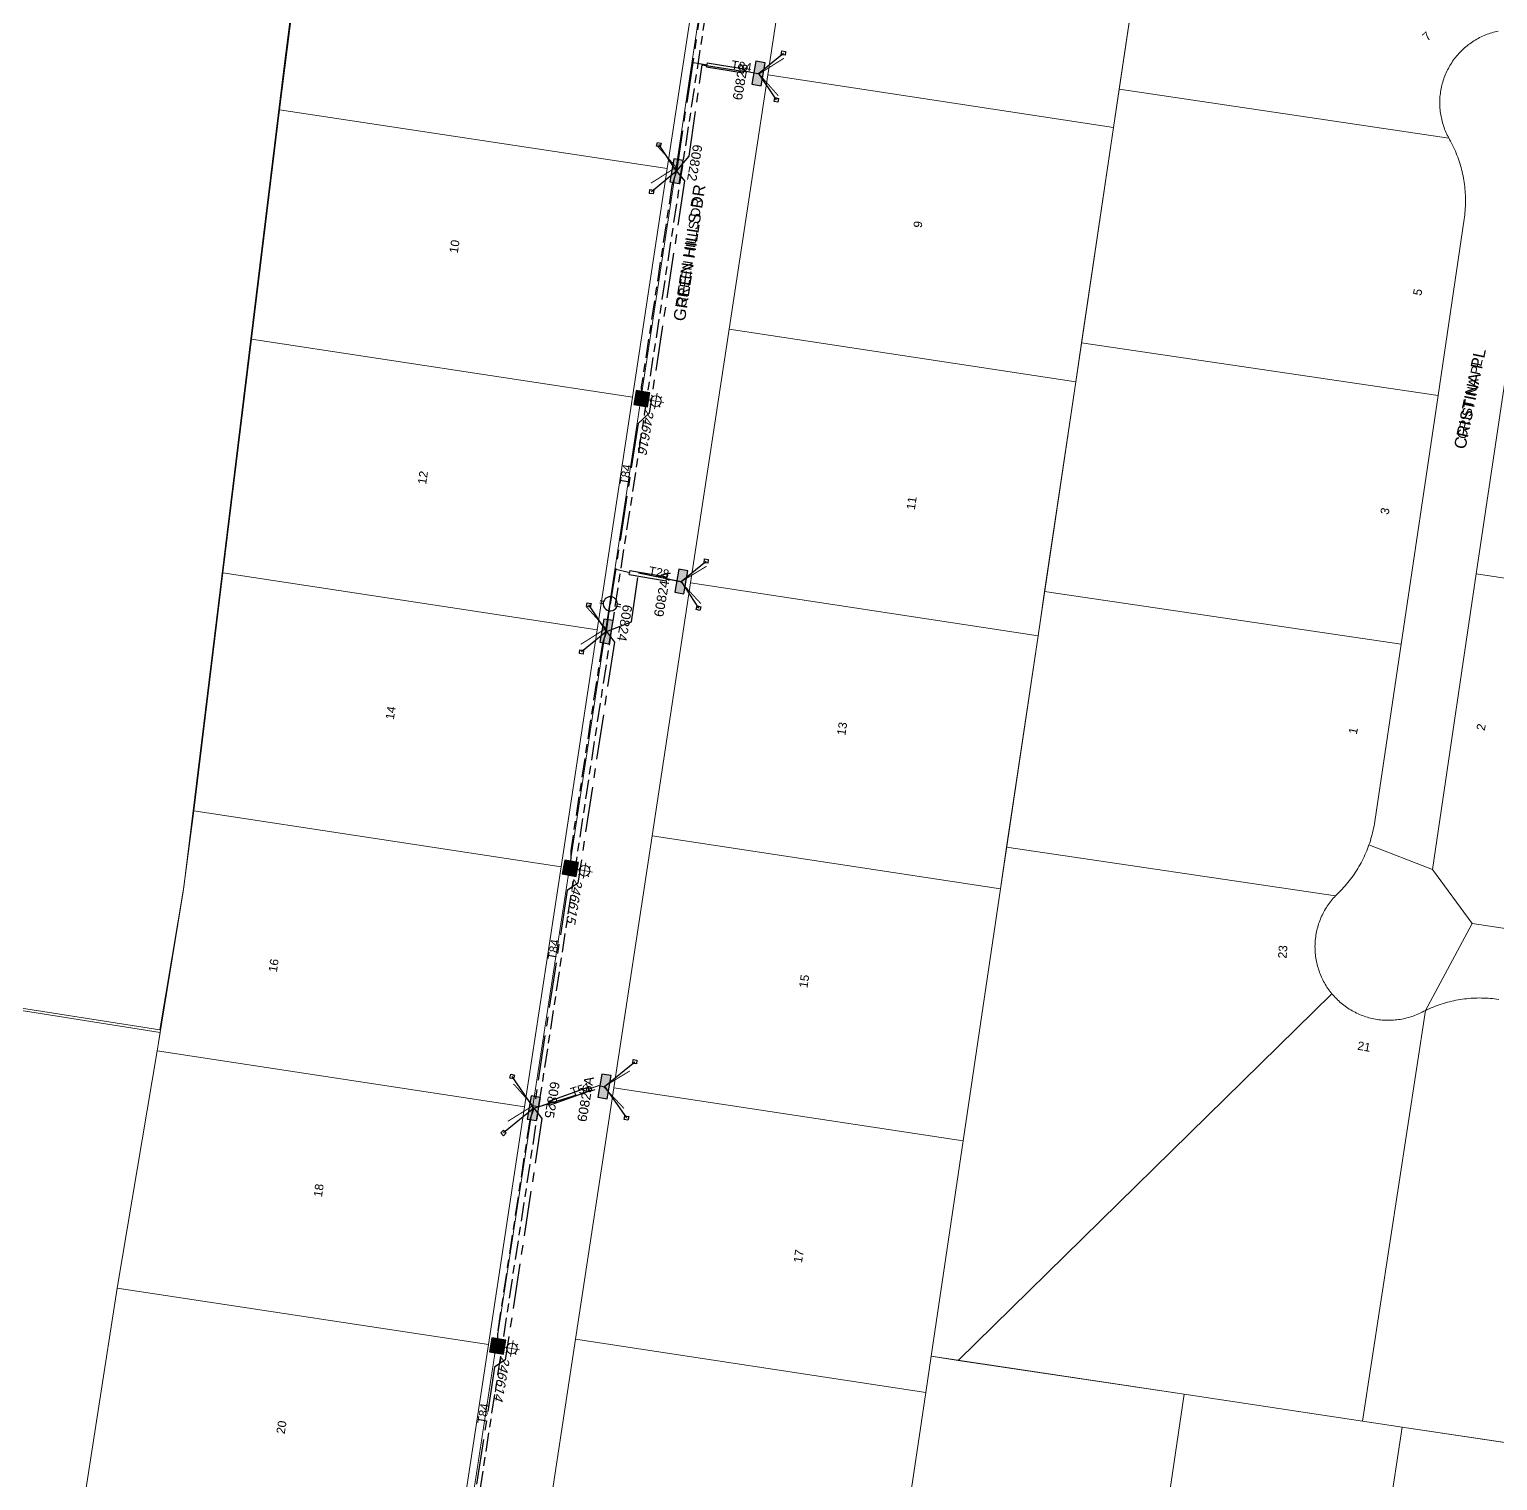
# Model space of a CAD drawing. Header units: metres. Extents: x 277548 to 280124, y 6243677 to 6246862.
# Drawn here: x 279229.5 to 279539.2, y 6244729 to 6245035.3 of the extents above; entities that cross this region are included whole.
import ezdxf
from ezdxf.enums import TextEntityAlignment as Align

# ---------------------------------------------------------------- set-up
doc = ezdxf.new("R2010")
doc.units = ezdxf.units.M
doc.linetypes.add('Cable Exist UG', pattern=[8.2, 4, -1.2, 1.8, -1.2])
doc.linetypes.add('IECLCENT', pattern=[15.5, 9.5, -2, 2, -2])
doc.layers.get('0').update_dxf_attribs({"color": 6})
doc.layers.add('_User ZLOT-1-1', color=7, linetype='Continuous', lineweight=0, true_color=0x0000f0)
doc.layers.add('Cadastre Land Parcels_SP_EXT', color=9, linetype='Continuous', lineweight=5)
doc.layers.add('Cadastre Roads_SP_EXT', color=94, linetype='Continuous', lineweight=15)
for name, color, linetype in [('Duct_SP_EXT', 7, 'Continuous'), ('Equip_LV_EXT', 7, 'Continuous'), ('Equip_SP_SL_EXT', 7, 'Continuous'), ('Mains_LV_EXT', 7, 'Continuous'), ('Mains_LV_SL_EXT', 7, 'Continuous'), ('Notes_HV_MISC', 7, 'Continuous'), ('Notes_LV_MISC', 7, 'Continuous'), ('Notes_SP_MISC', 7, 'Continuous'), ('Services_SP_EXT', 7, 'Continuous'), ('SupportsUG_SP_LV_EXT', 7, 'Continuous'), ('SupportsUG_SP_LV_SL_EXT', 7, 'Continuous')]:
    doc.layers.add(name, color=color, linetype=linetype)
doc.styles.add('COLUMN_LABEL', font='arial.ttf')
doc.styles.add('iecARIAL', font='arial.ttf', dxfattribs={"height": 2})
doc.styles.add('POLE_LABEL', font='arial.ttf')
doc.styles.get("Standard").update_dxf_attribs({"font": 'arial.ttf'})

# ---------------------------------------------------------------- blocks, each defined once
blk = doc.blocks.new('COLUMN_EXT')
blk.add_hatch(color=256).paths.add_polyline_path([(-1.49, 1.48), (-1.49, -1.49), (1.48, -1.49), (1.48, 1.48)])
blk.add_lwpolyline([(-1.49, -1.49), (1.48, -1.49), (1.48, 1.48), (-1.49, 1.48)], close=True)
at = {"flags": 9}
for tag, style, p in [('STRUCTURE_PLANT_NUMBER', 'POLE_LABEL', (1.81, 0.03)), ('STREET_CODE', 'COLUMN_LABEL', (1.81, -0.2))]:
    blk.add_attdef(tag, text='', height=0.2, dxfattribs=dict(at, style=style)).set_placement(p, align=Align.MIDDLE_LEFT)
at = {"style": 'COLUMN_LABEL', "oblique": 15, "flags": 8}
blk.add_attdef('ASSET_NUM', text='', height=2, dxfattribs=at).set_placement((2, 2), align=Align.MIDDLE_LEFT)
at = {"flags": 1}
blk.add_attdef('Z', (1.81, -2.35), '', height=0.2, dxfattribs=at)
at = {"flags": 9}
for tag, p in [('COLUMN_TYPE', (1.81, -0.4)), ('OWNED_BY', (1.81, -0.6)), ('STATE', (1.81, -0.8)), ('USAGE', (1.81, -1)), ('STREETNAME', (1.81, -1.6)), ('SUBURB', (1.81, -1.8)), ('LEGEND', (1.81, -1.2)), ('LOCATION', (1.81, -1.4)), ('NOTES', (1.81, -2))]:
    blk.add_attdef(tag, text='', height=0.2, dxfattribs=at).set_placement(p, align=Align.MIDDLE_LEFT)
blk = doc.blocks.new('PILLAR_EXT')
blk.add_hatch(color=256).paths.add_polyline_path([(-2.475, 0.99), (-2.475, -0.99), (2.475, -0.99), (2.475, 0.99)])
blk.add_lwpolyline([(-2.475, -0.99), (2.475, -0.99), (2.475, 0.99), (-2.475, 0.99)], close=True)
at = {"style": 'iecARIAL', "flags": 8}
blk.add_attdef('ASSET_NUM', text='', height=2, dxfattribs=at).set_placement((1.5, 3.5), align=Align.MIDDLE_RIGHT)
for tag, p, flags in [('OWNED_BY', (0, -0.2), 9), ('STATE', (0, -0.4), 9), ('SUPPORT_TYPE', (0, -0.6), 9), ('STREETNAME', (0, -1.8), 9), ('SUBURB', (0, -2), 1), ('USAGE', (0, -0.8), 9), ('LEGEND', (0, -1), 9), ('LOCATION', (0, -1.2), 9), ('NOTES', (0, -1.4), 9), ('PARENT', (0, -1.6), 9)]:
    blk.add_attdef(tag, p, '', height=0.2, dxfattribs=dict(flags=flags))
blk = doc.blocks.new('*U75')
at = {"lineweight": 15}
for p, q in [((-1.46, 5.46), (-1.06, 5.06)), ((0, 1.75), (0, 6.25)), ((1.46, 5.46), (1.06, 5.06)), ((-2.25, 4), (2.25, 4)), ((-1.46, 2.54), (-1.06, 2.94)), ((0, 0), (0, 2.5)), ((1.46, 2.54), (1.06, 2.94))]:
    blk.add_line(p, q, dxfattribs=at)
blk.add_circle((0, 4), 1.5, dxfattribs=at)
for tag, p, height, flags in [('OPERATING_VOLTAGE', (0.98, -1.65), 0.2, 9), ('ORIENTATION', (0.98, -1.85), 0.2, 9), ('OWNED_BY', (0.98, -2.05), 0.2, 9), ('STATE', (0.98, -2.25), 0.2, 9), ('CONSTRUCTED_VOLTAGE', (0.98, -0.65), 0.2, 9), ('CONTROL_TYPE', (0.98, -0.85), 0.2, 9), ('LANTERN_PURPOSE', (0.98, -1.05), 0.2, 9), ('LANTERN_TYPE', (0.98, -1.25), 0.2, 9), ('NO_PHASES', (0.98, -1.45), 0.2, 9), ('USAGE', (0.98, -2.45), 0.2, 9), ('CEXIST', (0.98, -2.65), 0.2, 9), ('CNEW', (0.98, -2.85), 0.2, 9), ('CNUMBER', (0.98, -3.05), 0.2, 9), ('CREMOVE', (0.98, -3.25), 0.2, 9), ('CREPLACE', (0.98, -3.45), 0.2, 9), ('LKINGHEIGHT', (0.98, -3.65), 0.2, 9), ('LBRACKET', (0.98, -3.85), 0.2, 9), ('LBRACKETVOCAB', (0.98, -4.05), 0.2, 9), ('LCATEGORY', (0.98, -4.25), 0.2, 9), ('LNUMBER', (2.18, -3.25), 2.5, 8), ('LCHARGE1', (0.98, -4.45), 0.2, 9), ('LCHARGE1PERCENT', (0.98, -4.65), 0.2, 9), ('LCHARGE2', (0.98, -4.85), 0.2, 9), ('LCHARGE2PERCENT', (0.98, -5.05), 0.2, 9), ('LCHARGE3', (0.98, -5.25), 0.2, 9), ('LCHARGE3PERCENT', (0.98, -5.45), 0.2, 9), ('LEXIST', (0.98, -5.65), 0.2, 9), ('LLAMP', (0.98, -5.85), 0.2, 9), ('LLAMPVOCAB', (0.98, -6.05), 0.2, 9), ('LMAST', (0.98, -6.25), 0.2, 9), ('LMASTVOCAB', (0.98, -6.45), 0.2, 9), ('LNEW', (0.98, -6.65), 0.2, 9), ('LANTNUMBER', (0.98, -6.85), 0.2, 9), ('LOUTREACH', (0.98, -7.25), 0.2, 9), ('LOUTREACHVOCAB', (0.98, -7.45), 0.2, 9), ('LRATECODE', (0.98, -7.65), 0.2, 9), ('LREMOVE', (0.98, -7.85), 0.2, 9), ('LREPLACE', (0.98, -8.05), 0.2, 9), ('LTYPE', (0.98, -8.25), 0.2, 9), ('LTYPEVOCAB', (0.98, -8.45), 0.2, 9), ('STREETNAME', (0.98, -9.25), 0.2, 9), ('SUBURB', (0.98, -9.45), 0.2, 1), ('LEGEND', (0.98, -8.65), 0.2, 9), ('LOCATION', (0.98, -8.85), 0.2, 9), ('NOTES', (0.98, -9.05), 0.2, 9)]:
    blk.add_attdef(tag, p, '', height=height, dxfattribs=dict(flags=flags))
blk = doc.blocks.new('CCP_EXT')
blk.add_wipeout([(0, 0.57), (0.57, 0), (0, -0.57), (-0.57, 0)])
blk.add_lwpolyline([(-0.57, 0), (0, 0.57), (0.57, 0), (0, -0.57), (-0.57, 0)])
at = {"flags": 1}
blk.add_attdef('Z', (0, 0), '', height=0.2, dxfattribs=at)
at = {"flags": 9}
for tag, p in [('CCP_TYPE', (0, 0)), ('CONSTRUCTED_VOLTAGE', (0, -0.2)), ('OPERATING_VOLTAGE', (0, -0.6)), ('ORIENTATION', (0, -0.8)), ('OWNED_BY', (0, -1)), ('STATE', (0, -1.8)), ('NO_PHASES', (0, -0.4)), ('USAGE', (0, -1.2)), ('LEGEND', (0, -1.4)), ('LIFE_SUPPORT', (0, -1.6)), ('NOTES', (0, -2))]:
    blk.add_attdef(tag, text='', height=0.2, dxfattribs=at).set_placement(p, align=Align.MIDDLE_LEFT)
blk = doc.blocks.new('LV_UG_LINKS_OPEN_EXT')
for p, q in [((-0.25, 1.47), (-0.25, 2.22)), ((0.25, 1.47), (0.25, 2.22)), ((-0.25, -1.47), (-0.25, -2.22)), ((0.25, -1.47), (0.25, -2.22))]:
    blk.add_line(p, q)
at = {"flags": 9}
for tag, p in [('ACTUAL_STATUS', (0, 0)), ('CONSTRUCTED_VOLTAGE', (0, -0.2)), ('OPERATING_VOLTAGE', (0, -0.6)), ('ORIENTATION', (0, -0.8)), ('STATE', (0, -1)), ('SWITCH_TYPE', (0, -1.2)), ('NO_PHASES', (0, -0.4)), ('USAGE', (0, -1.4)), ('NOTES', (0, -1.6))]:
    blk.add_attdef(tag, text='', height=0.2, dxfattribs=at).set_placement(p, align=Align.MIDDLE_LEFT)
at = {"flags": 1}
blk.add_attdef('Z', (0, 0), '', height=0.2, dxfattribs=at)
blk.add_wipeout([(-0.25, 1.47), (-0.43, 1.43), (-0.61, 1.36), (-0.77, 1.28), (-0.93, 1.17), (-1.07, 1.05), (-1.19, 0.9), (-1.29, 0.75), (-1.38, 0.58), (-1.44, 0.4), (-1.48, 0.22), (-1.49, 0.03), (-1.49, -0.16), (-1.45, -0.34), (-1.4, -0.52), (-1.32, -0.69), (-1.23, -0.85), (-1.11, -1), (-0.98, -1.13), (-0.83, -1.24), (-0.66, -1.34), (-0.49, -1.41), (-0.31, -1.46), (-0.13, -1.49), (0.06, -1.49), (0.25, -1.47), (0.43, -1.43), (0.61, -1.36), (0.77, -1.28), (0.93, -1.17), (1.07, -1.05), (1.19, -0.9), (1.29, -0.75), (1.38, -0.58), (1.44, -0.4), (1.48, -0.22), (1.49, -0.03), (1.49, 0.16), (1.45, 0.34), (1.4, 0.52), (1.32, 0.69), (1.23, 0.85), (1.11, 1), (0.98, 1.13), (0.83, 1.24), (0.66, 1.34), (0.49, 1.41), (0.31, 1.46), (0.13, 1.49), (-0.06, 1.49)])
blk.add_lwpolyline([(0, -1.49, 1), (0, 1.49, 1)], format="xyb", close=True)

msp = doc.modelspace()

# ---------------------------------------------------------------- linework, layer by layer
at = {"layer": '_User ZLOT-1-1', "color": 7, "linetype": 'Continuous'}
for p, q in [((279300.1772, 6245159.77185), (279283.03525, 6245026.37877)), ((279283.03525, 6245026.37877), (279262.046, 6244854.23464)), ((279256.99457, 6244824.14167), (278973.14782, 6244868.96502)), ((279262.046, 6244854.23464), (279256.99457, 6244824.14167))]:
    msp.add_line(p, q, dxfattribs=at)
at = {"layer": 'Cadastre Land Parcels_SP_EXT', "linetype": 'Continuous'}
for points in [[(278466.94294, 6244948.90088), (279257.03894, 6244823.62074), (279256.83497, 6244822.30103), (279261.93397, 6244853.35498), (279264.16702, 6244870.34797), (279270.295, 6244920.58396), (279276.31099, 6244969.89397), (279282.22097, 6245018.34097), (279288.285, 6245065.97698), (279294.40204, 6245113.60699), (279300.30804, 6245159.73004), (279247.98801, 6245167.68501), (279246.34202, 6245156.85702), (279205.05801, 6245163.13297)], [(279466.14255, 6245068.39102), (279459.35163, 6245022.64038), (279528.89555, 6245012.36509), (279528.73081, 6245012.67169), (279528.57269, 6245012.98236), (279528.4227, 6245013.2962), (279528.27934, 6245013.61217), (279528.14251, 6245013.93228), (279528.0131, 6245014.25558), (279527.89191, 6245014.58197), (279527.77726, 6245014.91057), (279527.67002, 6245015.24137), (279527.5702, 6245015.57527), (279527.47869, 6245015.91129), (279527.39451, 6245016.24863), (279527.31784, 6245016.588), (279527.2485, 6245016.92959), (279527.18746, 6245017.27232), (279527.13384, 6245017.61628), (279527.08764, 6245017.9614), (279527.05063, 6245018.30766), (279527.02095, 6245018.65419), (279526.99878, 6245019.00187), (279526.98403, 6245019.3507), (279526.97767, 6245019.69767), (279526.97873, 6245020.04587), (279526.988, 6245020.39426), (279527.00567, 6245020.74185), (279527.02996, 6245021.08855), (279527.06335, 6245021.43649), (279527.10345, 6245021.78161), (279527.15177, 6245022.12593), (279527.20937, 6245022.47052), (279527.2727, 6245022.81219), (279527.34443, 6245023.15403), (279527.42366, 6245023.49208), (279527.5112, 6245023.82934), (279527.60536, 6245024.16482), (279527.70791, 6245024.49748), (279527.81718, 6245024.82829), (279527.93396, 6245025.15627), (279528.05833, 6245025.48142), (279528.19101, 6245025.80384), (279528.33039, 6245026.12245), (279528.4765, 6245026.43912), (279528.62922, 6245026.75209), (279528.78964, 6245027.06116), (279528.95756, 6245027.36653), (279529.13131, 6245027.66898), (279529.31186, 6245027.9656), (279529.49992, 6245028.25851), (279529.69478, 6245028.54851), (279529.89547, 6245028.83267), (279530.10208, 6245029.11304), (279530.31549, 6245029.38758), (279530.53482, 6245029.65929), (279530.76007, 6245029.92411), (279530.99124, 6245030.18319), (279531.22832, 6245030.43838), (279531.47133, 6245030.68775), (279531.72025, 6245030.93225), (279531.97429, 6245031.16995), (279532.23346, 6245031.4028), (279532.49863, 6245031.62875), (279532.76796, 6245031.84985), (279533.0417, 6245032.06414), (279533.32136, 6245032.27155), (279533.60447, 6245032.4741), (279533.8927, 6245032.66887), (279534.18526, 6245032.85764), (279534.48205, 6245033.03969), (279534.78406, 6245033.21379), (279535.08863, 6245033.38304), (279535.39674, 6245033.54433), (279535.70829, 6245033.69883), (279536.02425, 6245033.84546), (279536.34278, 6245033.98511), (279536.66396, 6245034.11894), (279536.98867, 6245034.24384), (279537.31594, 6245034.36291), (279537.64595, 6245034.47297), (279537.97782, 6245034.57624), (279538.31313, 6245034.67252), (279538.65038, 6245034.75997), (279538.98852, 6245034.84044), (279539.32851, 6245034.91393)], [(279539.42674, 6244830.57594), (279538.97739, 6244830.64016), (279538.52654, 6244830.69731), (279538.07507, 6244830.74554), (279537.62299, 6244830.78573), (279537.17019, 6244830.81894), (279536.71669, 6244830.84527), (279536.26266, 6244830.86152), (279535.80881, 6244830.87194), (279535.35425, 6244830.87424), (279534.90075, 6244830.8677), (279534.44575, 6244830.85419), (279533.99172, 6244830.83263), (279533.53875, 6244830.80322), (279533.08596, 6244830.76683), (279532.63422, 6244830.72151), (279532.18338, 6244830.66931), (279531.73279, 6244830.60906), (279531.28406, 6244830.54096), (279530.8363, 6244830.46588), (279530.38952, 6244830.38187), (279529.94458, 6244830.29195), (279529.49992, 6244830.19213), (279529.05861, 6244830.0864), (279528.61845, 6244829.97272), (279528.18085, 6244829.85214), (279527.7451, 6244829.72362), (279527.31201, 6244829.58723), (279526.88077, 6244829.44387), (279526.45218, 6244829.29264), (279526.02624, 6244829.13453), (279525.60295, 6244828.96855), (279525.18231, 6244828.79666), (279524.7652, 6244828.61584), (279524.35154, 6244828.42919), (279523.94062, 6244828.2346), (279510.70998, 6244741.57508), (279519.07835, 6244740.31626), (279554.31202, 6244735.01718)]]:
    msp.add_lwpolyline(points, dxfattribs=at)
for points in [[(279257.03894, 6244823.62074), (278466.94294, 6244948.90088), (278489.14298, 6245105.09596), (278469.09201, 6245108.23398), (278466.47003, 6245089.74799), (278376.41104, 6244959.55702), (278344.78001, 6244872.22397), (278430.379, 6244858.86296), (278408.45802, 6244710.94504), (278586.82596, 6244682.62702), (278596.256, 6244681.12996), (278818.78998, 6244645.80698), (279218.87403, 6244582.29698), (279224.79001, 6244620.37999), (279232.49403, 6244670.04704), (279240.21298, 6244719.80101), (279248.00303, 6244769.64004), (279256.40903, 6244819.72198), (279256.68904, 6244821.40498)], [(279466.14299, 6245068.39102), (279393.24597, 6245079.47897), (279391.94298, 6245069.66398), (279385.25496, 6245025.66798), (279458.15596, 6245014.58197), (279466.14299, 6245068.39102)], [(279364.03402, 6245005.90303), (279371.24797, 6245053.36503), (279288.285, 6245065.97698), (279282.22097, 6245018.34097), (279364.03402, 6245005.90303)], [(279458.15596, 6245014.58197), (279385.25496, 6245025.66798), (279377.10398, 6244972.05096), (279450.19304, 6244960.93501), (279458.15596, 6245014.58197)], [(279532.13409, 6244995.23898), (279532.19733, 6244995.6931), (279532.25307, 6244996.14898), (279532.3005, 6244996.60469), (279532.34052, 6244997.06217), (279532.37214, 6244997.51955), (279532.39634, 6244997.97871), (279532.41304, 6244998.43662), (279532.42064, 6244998.89639), (279532.42072, 6244999.35502), (279532.41339, 6244999.81338), (279532.39776, 6245000.27164), (279532.37391, 6245000.72965), (279532.34246, 6245001.18854), (279532.30289, 6245001.64522), (279532.25572, 6245002.10172), (279532.20122, 6245002.55699), (279532.13841, 6245003.0111), (279532.06731, 6245003.46513), (279531.98878, 6245003.91687), (279531.90204, 6245004.36745), (279531.80787, 6245004.81592), (279531.70541, 6245005.26314), (279531.59552, 6245005.70922), (279531.47822, 6245006.15221), (279531.3527, 6245006.5929), (279531.22055, 6245007.03254), (279531.08107, 6245007.46899), (279530.93329, 6245007.90323), (279530.7773, 6245008.33526), (279530.61468, 6245008.76421), (279530.44472, 6245009.19006), (279530.26735, 6245009.61361), (279530.08265, 6245010.03311), (279529.89053, 6245010.44942), (279529.69098, 6245010.86264), (279529.4849, 6245011.27268), (279529.2714, 6245011.67848), (279529.05145, 6245012.08021), (279528.89555, 6245012.36509), (279459.35163, 6245022.64038), (279458.15552, 6245014.58188), (279451.41353, 6244969.15772), (279526.61365, 6244958.04803), (279532.13409, 6244995.23898)], [(279364.03402, 6245005.90303), (279282.22097, 6245018.34097), (279276.31099, 6244969.89397), (279356.70197, 6244957.67103), (279364.03402, 6245005.90303)], [(279356.70197, 6244957.67103), (279276.31099, 6244969.89397), (279270.295, 6244920.58396), (279349.23601, 6244908.577), (279356.70197, 6244957.67103)], [(279442.66604, 6244910.21901), (279450.19304, 6244960.93501), (279377.10398, 6244972.05096), (279368.95697, 6244918.45903), (279442.234, 6244907.31596), (279442.66604, 6244910.21901)], [(279526.61365, 6244958.04803), (279451.41353, 6244969.15772), (279450.19304, 6244960.93545), (279443.62259, 6244916.66323), (279518.82068, 6244905.55461), (279526.61365, 6244958.04803)], [(279625.20778, 6244954.82248), (279541.6597, 6244967.4529), (279534.67639, 6244920.40765), (279590.89259, 6244911.90731), (279618.06847, 6244907.79852), (279625.20778, 6244954.82248)], [(279349.23601, 6244908.577), (279270.295, 6244920.58396), (279264.16702, 6244870.34797), (279341.63296, 6244858.56404), (279349.23601, 6244908.577)], [(279590.89259, 6244911.90731), (279534.67639, 6244920.40765), (279525.41418, 6244858.01011), (279533.83246, 6244846.61184), (279579.91762, 6244839.6439), (279590.89259, 6244911.90731)], [(279442.234, 6244907.31596), (279368.95697, 6244918.45903), (279360.84, 6244865.06903), (279434.305, 6244853.89796), (279442.234, 6244907.31596)], [(279505.19714, 6244852.64311), (279505.41682, 6244852.85908), (279505.74445, 6244853.18105), (279506.06695, 6244853.50691), (279506.38265, 6244853.83948), (279506.69332, 6244854.177), (279506.99798, 6244854.52026), (279507.2976, 6244854.8675), (279507.59043, 6244855.22145), (279507.87742, 6244855.58025), (279508.15761, 6244855.94286), (279508.43179, 6244856.31235), (279508.69935, 6244856.68362), (279508.96011, 6244857.06177), (279509.21495, 6244857.44372), (279509.46308, 6244857.82947), (279509.70449, 6244858.22105), (279509.93831, 6244858.61439), (279510.1662, 6244859.01365), (279510.38668, 6244859.41566), (279510.60027, 6244859.82252), (279510.80812, 6244860.23123), (279511.00748, 6244860.64569), (279511.19925, 6244861.06297), (279511.38449, 6244861.48211), (279511.56204, 6244861.90602), (279511.73217, 6244862.33072), (279511.89549, 6244862.76028), (279512.05052, 6244863.19161), (279512.19962, 6244863.62683), (279512.33963, 6244864.06284), (279512.47283, 6244864.50264), (279512.59774, 6244864.94519), (279512.71601, 6244865.38765), (279512.8259, 6244865.83382), (279512.92748, 6244866.28087), (279513.02324, 6244866.73075), (279513.1098, 6244867.18036), (279513.18886, 6244867.6328), (279513.25961, 6244868.08612), (279518.82068, 6244905.55461), (279443.62259, 6244916.66323), (279442.66604, 6244910.21884), (279442.23418, 6244907.31605), (279435.60703, 6244862.67036), (279504.98249, 6244852.42227), (279505.19714, 6244852.64311)], [(279341.63296, 6244858.56404), (279264.16702, 6244870.34797), (279261.93397, 6244853.35498), (279256.83497, 6244822.30103), (279256.68904, 6244821.40498), (279256.40903, 6244819.72198), (279333.93503, 6244807.93302), (279341.63296, 6244858.56404)], [(279434.305, 6244853.89796), (279360.84, 6244865.06903), (279352.75598, 6244811.90101), (279426.41001, 6244800.703), (279434.305, 6244853.89796)], [(279504.22486, 6244831.77435), (279504.00633, 6244832.04482), (279503.79345, 6244832.31945), (279503.58701, 6244832.60008), (279503.38721, 6244832.88398), (279503.19305, 6244833.17186), (279503.00623, 6244833.46503), (279502.82682, 6244833.76227), (279502.65237, 6244834.0626), (279502.48604, 6244834.36709), (279502.32536, 6244834.67669), (279502.17219, 6244834.98851), (279502.02635, 6244835.30438), (279501.88705, 6244835.62247), (279501.75517, 6244835.94374), (279501.62992, 6244836.26907), (279501.51279, 6244836.5966), (279501.40308, 6244836.92626), (279501.29999, 6244837.25813), (279501.20513, 6244837.59317), (279501.11776, 6244837.92937), (279501.03774, 6244838.26768), (279500.96513, 6244838.60723), (279500.89994, 6244838.94987), (279500.84385, 6244839.29278), (279500.79447, 6244839.63577), (279500.75242, 6244839.98204), (279500.71859, 6244840.32839), (279500.69235, 6244840.67492), (279500.67345, 6244841.02269), (279500.66294, 6244841.36957), (279500.65976, 6244841.71769), (279500.66497, 6244842.06598), (279500.6776, 6244842.41348), (279500.69774, 6244842.7601), (279500.72619, 6244843.10689), (279500.76293, 6244843.45298), (279500.80719, 6244843.79721), (279500.85807, 6244844.1425), (279500.91734, 6244844.48418), (279500.98394, 6244844.82691), (279501.05902, 6244845.16584), (279501.14073, 6244845.50398), (279501.22995, 6244845.84026), (279501.32755, 6244846.1738), (279501.43179, 6244846.50646), (279501.54441, 6244846.83541), (279501.66375, 6244847.16145), (279501.79051, 6244847.48669), (279501.92406, 6244847.80716), (279502.06513, 6244848.12578), (279502.21291, 6244848.43953), (279502.3682, 6244848.75152), (279502.5302, 6244849.05972), (279502.69901, 6244849.36305), (279502.87452, 6244849.66356), (279503.05755, 6244849.96027), (279503.24649, 6244850.25212), (279503.44127, 6244850.54017), (279503.64293, 6244850.82337), (279503.85122, 6244851.10179), (279504.06551, 6244851.37536), (279504.28564, 6244851.6461), (279504.51168, 6244851.90897), (279504.74373, 6244852.16902), (279504.98249, 6244852.42227), (279435.60703, 6244862.67036), (279434.30483, 6244853.89814), (279426.41019, 6244800.70291), (279419.66635, 6244755.26761), (279425.4198, 6244754.40266), (279504.22486, 6244831.77435)], [(279516.19853, 6244826.16461), (279515.84847, 6244826.16744), (279515.49823, 6244826.17724), (279515.14861, 6244826.19597), (279514.79881, 6244826.22361), (279514.45051, 6244826.25833), (279514.10292, 6244826.29993), (279513.75587, 6244826.34958), (279513.41119, 6244826.40823), (279513.06714, 6244826.47386), (279512.72449, 6244826.5485), (279512.38265, 6244826.62809), (279512.0438, 6244826.71766), (279511.70734, 6244826.8143), (279511.37318, 6244826.91897), (279511.04132, 6244827.03062), (279510.71175, 6244827.15031), (279510.38536, 6244827.27698), (279510.06135, 6244827.41072), (279509.74124, 6244827.55249), (279509.4243, 6244827.70133), (279509.11045, 6244827.85715), (279508.79979, 6244828.02004), (279508.49398, 6244828.18902), (279508.19135, 6244828.36595), (279507.89341, 6244828.55003), (279507.59873, 6244828.74021), (279507.30891, 6244828.93737), (279507.02386, 6244829.14062), (279506.74358, 6244829.34997), (279506.46736, 6244829.56639), (279506.1968, 6244829.78792), (279505.9311, 6244830.01653), (279505.67025, 6244830.25114), (279505.41585, 6244830.49096), (279505.16631, 6244830.73679), (279504.92163, 6244830.98775), (279504.6834, 6244831.24488), (279504.45091, 6244831.50705), (279504.22486, 6244831.77435), (279425.4198, 6244754.40266), (279473.06518, 6244747.23676), (279510.70998, 6244741.57508), (279523.94062, 6244828.2346), (279523.60849, 6244828.07171), (279523.27901, 6244827.90388), (279522.96578, 6244827.74638), (279522.64999, 6244827.5948), (279522.32908, 6244827.45206), (279522.00631, 6244827.3162), (279521.68001, 6244827.18626), (279521.35194, 6244827.06525), (279521.02034, 6244826.95209), (279520.68609, 6244826.84486), (279520.35007, 6244826.74557), (279520.01211, 6244826.65415), (279519.67159, 6244826.57059), (279519.32992, 6244826.49506), (279518.98569, 6244826.42634), (279518.64128, 6244826.36663), (279518.29334, 6244826.3138), (279517.94601, 6244826.26893), (279517.59772, 6244826.23201), (279517.24836, 6244826.20392), (279516.89892, 6244826.18289), (279516.54921, 6244826.16982), (279516.19853, 6244826.16461)], [(279333.93503, 6244807.93302), (279256.40903, 6244819.72198), (279248.00303, 6244769.64004), (279326.30098, 6244757.732), (279333.93503, 6244807.93302)], [(279426.41001, 6244800.703), (279352.75598, 6244811.90101), (279344.692, 6244758.86796), (279418.53304, 6244747.64097), (279419.66599, 6244755.26797), (279426.41001, 6244800.703)], [(279318.71903, 6244707.861), (279326.30098, 6244757.732), (279248.00303, 6244769.64004), (279240.21298, 6244719.80101), (279318.71903, 6244707.861)], [(279418.53304, 6244747.64097), (279344.692, 6244758.86796), (279338.14797, 6244715.82604), (279346.53197, 6244704.43396), (279372.14304, 6244700.54202), (279381.80398, 6244698.78703), (279384.05002, 6244698.255), (279393.53597, 6244695.94996), (279402.88801, 6244693.14999), (279410.06503, 6244690.63402), (279418.53304, 6244747.64097)], [(279473.065, 6244747.23703), (279419.66599, 6244755.26797), (279418.53304, 6244747.64097), (279410.06503, 6244690.63402), (279419.15296, 6244686.93597), (279428.03604, 6244682.76703), (279436.68901, 6244678.13901), (279444.40001, 6244673.50102), (279448.97299, 6244670.66696), (279460.79198, 6244663.924), (279473.065, 6244747.23703)], [(279519.07799, 6244740.31599), (279473.065, 6244747.23703), (279460.79198, 6244663.924), (279466.838, 6244660.78104), (279479.16596, 6244654.97599), (279491.78101, 6244649.82603), (279504.64798, 6244645.342), (279519.07799, 6244740.31599)], [(279559.62099, 6244734.21804), (279519.07799, 6244740.31599), (279504.64798, 6244645.342), (279504.959, 6244645.24404), (279518.03602, 6244641.46101), (279531.29298, 6244638.36699), (279544.69604, 6244635.97203), (279559.62099, 6244734.21804)]]:
    msp.add_lwpolyline(points, close=True, dxfattribs=at)
at = {"layer": 'Cadastre Roads_SP_EXT', "linetype": 'Continuous'}
for points in [[(279371.24797, 6245053.365), (279364.03401, 6245005.90296), (279356.70198, 6244957.67098), (279349.23599, 6244908.57696), (279341.63296, 6244858.56403), (279333.93499, 6244807.93304), (279326.30096, 6244757.73202), (279318.71903, 6244707.861), (279329.91002, 6244712.44804), (279338.14797, 6244715.826), (279344.69196, 6244758.86799), (279352.75604, 6244811.90097), (279360.83999, 6244865.06898), (279368.95696, 6244918.45899), (279377.10396, 6244972.05104), (279385.25503, 6245025.66799), (279391.94304, 6245069.66403)], [(279539.32851, 6245034.91396), (279538.98853, 6245034.8404), (279538.65032, 6245034.75995), (279538.31317, 6245034.67253), (279537.97787, 6245034.57619), (279537.64602, 6245034.47296), (279537.31593, 6245034.36284), (279536.98867, 6245034.24389), (279536.66397, 6245034.11894), (279536.3428, 6245033.98516), (279536.02419, 6245033.84546), (279535.70832, 6245033.69878), (279535.39678, 6245033.54433), (279535.08868, 6245033.383), (279534.78403, 6245033.21381), (279534.48202, 6245033.03967), (279534.18523, 6245032.85767), (279533.89267, 6245032.66887), (279533.60444, 6245032.47416), (279533.32133, 6245032.27158), (279533.04167, 6245032.06415), (279532.76801, 6245031.84992), (279532.49859, 6245031.62881), (279532.23349, 6245031.40274), (279531.97432, 6245031.16997), (279531.72026, 6245030.93225), (279531.47133, 6245030.68773), (279531.22831, 6245030.43836), (279530.99121, 6245030.18315), (279530.76002, 6245029.92415), (279530.53476, 6245029.65923), (279530.31549, 6245029.38761), (279530.10215, 6245029.11306), (279529.89551, 6245028.83269), (279529.6947, 6245028.54852), (279529.4999, 6245028.25844), (279529.31181, 6245027.96562), (279529.13131, 6245027.669), (279528.95753, 6245027.36655), (279528.78957, 6245027.06119), (279528.62929, 6245026.75212), (279528.47644, 6245026.43917), (279528.33038, 6245026.12241), (279528.19095, 6245025.80381), (279528.05831, 6245025.4814), (279527.93398, 6245025.15626), (279527.81724, 6245024.82829), (279527.708, 6245024.49741), (279527.60539, 6245024.16476), (279527.51117, 6245023.82938), (279527.42366, 6245023.49214), (279527.34436, 6245023.15401), (279527.27274, 6245022.81218), (279527.20934, 6245022.47044), (279527.15185, 6245022.12596), (279527.10337, 6245021.78166), (279527.06337, 6245021.43656), (279527.0299, 6245021.08854), (279527.00562, 6245020.74185), (279526.98804, 6245020.39428), (279526.97868, 6245020.04583), (279526.97762, 6245019.69764), (279526.98407, 6245019.35069), (279526.99882, 6245019.00188), (279527.02098, 6245018.65422), (279527.05056, 6245018.30771), (279527.08765, 6245017.96137), (279527.13384, 6245017.61627), (279527.18744, 6245017.27232), (279527.24846, 6245016.92961), (279527.31778, 6245016.58804), (279527.39452, 6245016.24859), (279527.47867, 6245015.91135), (279527.57024, 6245015.57526), (279527.67003, 6245015.24129), (279527.77723, 6245014.91058), (279527.89185, 6245014.582), (279528.0131, 6245014.25553), (279528.14255, 6245013.93225), (279528.27934, 6245013.61214), (279528.42275, 6245013.29618), (279528.57269, 6245012.98234), (279528.73085, 6245012.67168), (279528.89554, 6245012.36508), (279529.0514, 6245012.0803), (279529.27145, 6245011.67851), (279529.48489, 6245011.27265), (279529.69099, 6245010.86265), (279529.89048, 6245010.44947), (279530.08263, 6245010.03311), (279530.26737, 6245009.61365), (279530.44477, 6245009.19005), (279530.61476, 6245008.76424), (279530.77733, 6245008.33534), (279530.93328, 6245007.90326), (279531.0811, 6245007.46897), (279531.22063, 6245007.03248), (279531.35273, 6245006.59289), (279531.47821, 6245006.15216), (279531.59548, 6245005.70921), (279531.70543, 6245005.26318), (279531.80786, 6245004.81591), (279531.90208, 6245004.3675), (279531.9888, 6245003.91687), (279532.0673, 6245003.4651), (279532.13839, 6245003.01112), (279532.20126, 6245002.55696), (279532.25575, 6245002.10166), (279532.30281, 6245001.64521), (279532.34246, 6245001.18849), (279532.3739, 6245000.72965), (279532.39783, 6245000.27161), (279532.41346, 6244999.81339), (279532.42079, 6244999.355), (279532.42061, 6244998.89643), (279532.41311, 6244998.43671), (279532.39633, 6244997.97866), (279532.37213, 6244997.51956), (279532.34052, 6244997.06223), (279532.30052, 6244996.60472), (279532.2531, 6244996.14897), (279532.19729, 6244995.69305), (279532.13406, 6244995.23898), (279526.61372, 6244958.04804), (279518.82065, 6244905.5546), (279513.25959, 6244868.08612), (279513.18886, 6244867.63285), (279513.10982, 6244867.18037), (279513.0232, 6244866.73072), (279512.92747, 6244866.28089), (279512.82592, 6244865.8338), (279512.71607, 6244865.38759), (279512.59774, 6244864.94518), (279512.47288, 6244864.50259), (279512.33962, 6244864.06282), (279512.19966, 6244863.62686), (279512.05051, 6244863.19169), (279525.41417, 6244858.01008), (279534.67638, 6244920.40772), (279534.67638, 6244920.40772), (279541.65969, 6244967.45287)], [(279579.91763, 6244839.6439), (279533.83245, 6244846.61184), (279523.94061, 6244828.23453), (279524.35159, 6244828.42916), (279524.76521, 6244828.61584), (279525.18237, 6244828.7966), (279525.60297, 6244828.96853), (279526.02622, 6244829.13455), (279526.4522, 6244829.2927), (279526.88075, 6244829.44388), (279527.31204, 6244829.5872), (279527.74509, 6244829.72363), (279528.18079, 6244829.85212), (279528.61843, 6244829.97266), (279529.05864, 6244830.08639), (279529.4999, 6244830.1921), (279529.94461, 6244830.29197), (279530.38949, 6244830.38186), (279530.83623, 6244830.46593), (279531.28403, 6244830.54099), (279531.7328, 6244830.60908), (279532.18342, 6244830.6693), (279532.63423, 6244830.72158), (279533.086, 6244830.76688), (279533.53874, 6244830.80326), (279533.99175, 6244830.83267), (279534.44573, 6244830.85412), (279534.90077, 6244830.86772), (279535.35422, 6244830.87426), (279535.80882, 6244830.87187), (279536.26271, 6244830.86154), (279536.71669, 6244830.84529), (279537.17014, 6244830.81898), (279537.62297, 6244830.78577), (279538.07501, 6244830.74551), (279538.52651, 6244830.69729), (279538.97732, 6244830.64016), (279539.4267, 6244830.57596)]]:
    msp.add_lwpolyline(points, dxfattribs=at)
at = {"layer": 'Duct_SP_EXT'}
for p, q in [((279372.2721, 6245027.37744), (279372.33916, 6245027.79206)), ((279372.2721, 6245027.37744), (279380.12214, 6245026.10771)), ((279372.40623, 6245028.20667), (279372.33916, 6245027.79206)), ((279372.40623, 6245028.20667), (279380.25627, 6245026.93693)), ((279380.12214, 6245026.10771), (279380.18921, 6245026.52232)), ((279380.25627, 6245026.93693), (279380.18921, 6245026.52232)), ((279355.9881, 6244920.23673), (279356.05824, 6244920.65083)), ((279355.9881, 6244920.23673), (279363.80814, 6244918.91216)), ((279356.12838, 6244921.06493), (279356.05824, 6244920.65083)), ((279356.12838, 6244921.06493), (279363.94842, 6244919.74036)), ((279363.80814, 6244918.91216), (279363.87828, 6244919.32626)), ((279363.94842, 6244919.74036), (279363.87828, 6244919.32626)), ((279338.89673, 6244809.05983), (279347.30905, 6244812.04153)), ((279347.30905, 6244812.04153), (279347.44936, 6244811.64566)), ((279338.89673, 6244809.05983), (279339.03705, 6244808.66396)), ((279339.17736, 6244808.26809), (279347.58967, 6244811.24979)), ((279347.58967, 6244811.24979), (279347.44936, 6244811.64566)), ((279339.17736, 6244808.26809), (279339.03705, 6244808.66396))]:
    msp.add_line(p, q, dxfattribs=at)
at = {"layer": 'Notes_LV_MISC', "linetype": 'IECLCENT'}
for points in [[(279378.73794, 6245100.8859), (279380.6168, 6245099.34913), (279378.13209, 6245072.1403), (279374.72196, 6245049.95277), (279371.82293, 6245044.55693), (279365.96514, 6245005.36299)], [(279365.96514, 6245005.36299), (279368.61059, 6245008.55407), (279371.41227, 6245027.8268), (279383.2826, 6245025.97538)], [(279335.8873, 6244807.59612), (279350.79063, 6244812.21811)]]:
    msp.add_lwpolyline(points, dxfattribs=at)
at = {"layer": 'Notes_SP_MISC', "linetype": 'IECLCENT', "ltscale": 0.5, "const_width": 0.2, "flags": 128}
for points in [[(279375.80615, 6245072.13865), (279365.92828, 6245006.33028)], [(279369.10835, 6245028.33811), (279372.33917, 6245027.79202)], [(279380.18919, 6245026.52235), (279383.36687, 6245025.88216)], [(279352.98053, 6244921.38862), (279356.05823, 6244920.65085)], [(279363.87826, 6244919.32627), (279366.87579, 6244918.69685)], [(279343.44825, 6244858.70272), (279335.67089, 6244808.13199)], [(279347.44938, 6244811.64567), (279349.5339, 6244812.38095), (279350.60073, 6244812.13352)], [(279335.67089, 6244808.13199), (279336.94115, 6244807.93042), (279339.03707, 6244808.66399)], [(279327.95799, 6244757.80737), (279320.42463, 6244708.66516)]]:
    msp.add_lwpolyline(points, dxfattribs=at)

# ---------------------------------------------------------------- block references
at = {"layer": 'Equip_SP_SL_EXT', "xscale": 0.75, "yscale": 0.75, "zscale": 0.75, "rotation": 260.1998466935946}
for p in [(279358.66434, 6244957.35216), (279343.5972, 6244858.24975), (279328.26661, 6244757.41224)]:
    msp.add_blockref('*U75', p, dxfattribs=at)
at = {"layer": 'SupportsUG_SP_LV_EXT'}
ref = msp.add_blockref('PILLAR_EXT', (279383.28257, 6245025.97536), dxfattribs=dict(at, rotation=80.28230053548673))
ref.add_attrib('ASSET_NUM', '60823', dxfattribs={"layer": '0', "height": 2, "rotation": 80.2823005, "style": 'iecARIAL'}).set_placement((279380.08598, 6245028.04462), align=Align.MIDDLE_RIGHT)
ref = msp.add_blockref('PILLAR_EXT', (279383.28257, 6245025.97536), dxfattribs=dict(at, rotation=80.28230053548673))
ref.add_attrib('ASSET_NUM', '60823', dxfattribs={"layer": '0', "height": 2, "rotation": 80.2823005, "style": 'iecARIAL'}).set_placement((279380.08598, 6245028.04462), align=Align.MIDDLE_RIGHT)
ref = msp.add_blockref('PILLAR_EXT', (279365.96518, 6245005.36301), dxfattribs=dict(at, rotation=260.2098506678304))
ref.add_attrib('ASSET_NUM', '60822', dxfattribs={"layer": '0', "height": 2, "rotation": 260.2098507, "style": 'iecARIAL'}).set_placement((279369.15915, 6245003.28971), align=Align.MIDDLE_RIGHT)
ref = msp.add_blockref('PILLAR_EXT', (279366.98728, 6244918.76885), dxfattribs=dict(at, rotation=80.28230053548673))
ref.add_attrib('ASSET_NUM', '60824A', dxfattribs={"layer": '0', "height": 2, "rotation": 80.2823005, "style": 'iecARIAL'}).set_placement((279363.79069, 6244920.8381), align=Align.MIDDLE_RIGHT)
ref = msp.add_blockref('PILLAR_EXT', (279351.18946, 6244908.24593), dxfattribs=dict(at, rotation=260.2098506678304))
ref.add_attrib('ASSET_NUM', '60824', dxfattribs={"layer": '0', "height": 2, "rotation": 260.2098507, "style": 'iecARIAL'}).set_placement((279354.38343, 6244906.17263), align=Align.MIDDLE_RIGHT)
ref = msp.add_blockref('PILLAR_EXT', (279335.88727, 6244807.59613), dxfattribs=dict(at, rotation=260.2839404889007))
ref.add_attrib('ASSET_NUM', '60825', dxfattribs={"layer": '0', "height": 2, "rotation": 260.2839405, "style": 'iecARIAL'}).set_placement((279339.08392, 6244805.52697), align=Align.MIDDLE_RIGHT)
ref = msp.add_blockref('PILLAR_EXT', (279335.88727, 6244807.59613), dxfattribs=dict(at, rotation=260.2839404889007))
ref.add_attrib('ASSET_NUM', '60825', dxfattribs={"layer": '0', "height": 2, "rotation": 260.2839405, "style": 'iecARIAL'}).set_placement((279339.08392, 6244805.52697), align=Align.MIDDLE_RIGHT)
ref = msp.add_blockref('PILLAR_EXT', (279350.79068, 6244812.21807), dxfattribs=dict(at, rotation=80.29930737691798))
ref.add_attrib('ASSET_NUM', '60825A', dxfattribs={"layer": '0', "height": 2, "rotation": 80.2993074, "style": 'iecARIAL'}).set_placement((279347.59347, 6244814.28638), align=Align.MIDDLE_RIGHT)
ref = msp.add_blockref('PILLAR_EXT', (279350.79068, 6244812.21807), dxfattribs=dict(at, rotation=80.29930737691798))
ref.add_attrib('ASSET_NUM', '60825A', dxfattribs={"layer": '0', "height": 2, "rotation": 80.2993074, "style": 'iecARIAL'}).set_placement((279347.59347, 6244814.28638), align=Align.MIDDLE_RIGHT)
at = {"layer": 'SupportsUG_SP_LV_SL_EXT'}
ref = msp.add_blockref('COLUMN_EXT', (279358.66431, 6244957.35222), dxfattribs=dict(at, rotation=260.2098407004938))
ref.add_attrib('ASSET_NUM', '246616', dxfattribs={"layer": '0', "height": 2, "rotation": 260.2098407, "style": 'COLUMN_LABEL', "oblique": 15}).set_placement((279360.29511, 6244955.04127), align=Align.MIDDLE_LEFT)
ref = msp.add_blockref('COLUMN_EXT', (279343.59719, 6244858.24976), dxfattribs=dict(at, rotation=260.2838404041701))
ref.add_attrib('ASSET_NUM', '246615', dxfattribs={"layer": '0', "height": 2, "rotation": 260.2838404, "style": 'COLUMN_LABEL', "oblique": 15}).set_placement((279345.23097, 6244855.94091), align=Align.MIDDLE_LEFT)
ref = msp.add_blockref('COLUMN_EXT', (279328.26659, 6244757.41222), dxfattribs=dict(at, rotation=260.2840605414058))
ref.add_attrib('ASSET_NUM', '246614', dxfattribs={"layer": '0', "height": 2, "rotation": 260.2840605, "style": 'COLUMN_LABEL', "oblique": 15}).set_placement((279329.90038, 6244755.10338), align=Align.MIDDLE_LEFT)

# ---------------------------------------------------------------- texts
at = {"layer": 'Cadastre Land Parcels_SP_EXT'}
for s, rotation, p in [('7', 44.5755946, (279524.37928, 6245032.70795)), ('9', 81.366447, (279417.67702, 6244993.30898)), ('10', 81.366516, (279319.81699, 6244987.95226)), ('5', 78.3261922, (279523.05154, 6244978.98303)), ('12', 81.366348, (279313.13604, 6244939.18147)), ('11', 81.366425, (279416.2308, 6244933.79603)), ('3', 78.3245021, (279516.1592, 6244932.76997)), ('14', 81.366493, (279306.33276, 6244889.51829)), ('13', 81.366409, (279401.58403, 6244886.1855)), ('1', 78.3268341, (279509.45226, 6244886.40015)), ('2', 78.3256649, (279536.43838, 6244887.17398)), ('23', 85.9027164, (279494.64837, 6244839.15971)), ('16', 81.366493, (279281.65741, 6244836.23259)), ('15', 81.383827, (279393.57772, 6244832.89277)), ('21', 349.841721, (279509.48607, 6244819.99188)), ('18', 81.440544, (279291.16202, 6244788.75678)), ('17', 81.383934, (279392.4114, 6244774.87619)), ('20', 81.440613, (279283.30896, 6244738.75846))]:
    msp.add_text(s, height=1.8, rotation=rotation, dxfattribs=at).set_placement(p)
at = {"layer": 'Cadastre Roads_SP_EXT'}
for s, rotation, p in [('GREEN HILLS DR', 81.385223, (279368.69883, 6244988.15245)), ('CRISTINA PL', 78.3258272, (279533.3394, 6244957.35483))]:
    msp.add_text(s, height=2.5, rotation=rotation, dxfattribs=at).set_placement(p, align=Align.MIDDLE_CENTER)
at = {"layer": 'Mains_LV_EXT'}
for s, rotation, p in [('T84', 351.117556, (279377.40163, 6245026.99238)), ('T84', 80.2824006, (279355.7289, 6244939.05922)), ('T28', 349.1576378, (279359.97983, 6244920.22596)), ('T84', 80.3562303, (279340.54395, 6244838.81607)), ('T51', 17.4857352, (279343.96384, 6244810.08653)), ('T84', 80.3564304, (279325.70952, 6244740.88369))]:
    msp.add_text(s, height=1.8, rotation=rotation, dxfattribs=at).set_placement(p)
at = {"layer": 'Notes_HV_MISC'}
for s, rotation, p in [('GREEN HILLS DR', 81.385223, (279368.69883, 6244988.15245)), ('CRISTINA PL', 78.3258272, (279533.3394, 6244957.35483))]:
    msp.add_text(s, height=2.5, rotation=rotation, dxfattribs=at).set_placement(p, align=Align.MIDDLE_CENTER)
at = {"layer": 'Notes_LV_MISC'}
for s, rotation, p in [('GREEN HILLS DR', 81.385223, (279368.69883, 6244988.15245)), ('CRISTINA PL', 78.3258272, (279533.3394, 6244957.35483))]:
    msp.add_text(s, height=2, rotation=rotation, dxfattribs=at).set_placement(p, align=Align.MIDDLE_CENTER)

# ---------------------------------------------------------------- next in the draw order: block references
at = {"layer": 'Services_SP_EXT'}
for p, rotation in [((279388.53038, 6245030.3006), 38.28140189372795), ((279387.02419, 6245020.40684), 302.2163513625728), ((279362.25093, 6245010.96116), 122.1443018209737), ((279360.72064, 6245001.03841), 218.1994481616337), ((279372.22875, 6244923.09203), 38.27740063352502), ((279347.45424, 6244913.81639), 122.1312965653447), ((279370.61598, 6244913.12891), 301.0963007634527), ((279345.93741, 6244903.90818), 218.2057508928991), ((279357.18709, 6244817.41557), 37.81921617809987), ((279331.30287, 6244814.28805), 122.7395412194848), ((279355.40694, 6244805.56049), 302.8020871035361)]:
    msp.add_blockref('CCP_EXT', p, dxfattribs=dict(at, rotation=rotation))
msp.add_blockref('CCP_EXT', (279329.49149, 6244802.38945), dxfattribs=at)

# ---------------------------------------------------------------- next in the draw order: block references
for p, rotation in [((279388.53038, 6245030.3006), 38.28140189372795), ((279387.02419, 6245020.40684), 302.2163513625728), ((279362.25093, 6245010.96116), 122.1443018209737), ((279360.72064, 6245001.03841), 218.1994481616337), ((279372.22875, 6244923.09203), 38.27740063352502), ((279347.45424, 6244913.81639), 122.1312965653447), ((279370.61598, 6244913.12891), 301.0963007634527), ((279345.93741, 6244903.90818), 218.2057508928991), ((279357.18709, 6244817.41557), 37.81921617809987), ((279331.30287, 6244814.28805), 122.7395412194848), ((279355.40694, 6244805.56049), 302.8020871035361)]:
    msp.add_blockref('CCP_EXT', p, dxfattribs=dict(at, rotation=rotation))
msp.add_blockref('CCP_EXT', (279329.49149, 6244802.38945), dxfattribs=at)

# ---------------------------------------------------------------- next in the draw order: linework, layer by layer
at = {"layer": 'Mains_LV_SL_EXT', "linetype": 'Cable Exist UG'}
for points in [[(279365.96514, 6245005.36299), (279365.01044, 6245002.34526), (279358.55164, 6244959.85765), (279358.66433, 6244957.35217)], [(279351.18944, 6244908.24593), (279350.32642, 6244905.76931), (279343.66416, 6244861.94447), (279343.59726, 6244858.24973)], [(279335.8873, 6244807.59612), (279335.0297, 6244805.15463), (279328.19227, 6244760.1914), (279328.2666, 6244757.41223)]]:
    msp.add_lwpolyline(points, dxfattribs=at)
at = {"layer": 'Notes_LV_MISC', "linetype": 'IECLCENT'}
for points in [[(279351.18944, 6244908.24593), (279352.86993, 6244905.98611), (279345.14863, 6244855.07609), (279342.90007, 6244853.59204), (279335.8873, 6244807.59612)], [(279335.8873, 6244807.59612), (279337.59708, 6244805.40854), (279329.85542, 6244754.49885), (279327.60277, 6244752.98803), (279321.93884, 6244716.03931), (279323.52983, 6244713.17231), (279322.16556, 6244704.01216), (279313.36369, 6244706.07854)]]:
    msp.add_lwpolyline(points, dxfattribs=at)
at = {"layer": 'Notes_SP_MISC', "linetype": 'IECLCENT', "ltscale": 0.5, "const_width": 0.2, "flags": 128}
for points in [[(279388.64584, 6245029.2018), (279383.36687, 6245025.88216), (279387.43823, 6245021.28669)], [(279361.82731, 6245010.78149), (279365.91036, 6245006.20921), (279360.59713, 6245002.83559)], [(279365.92828, 6245006.33028), (279358.55396, 6244957.95031)], [(279372.32639, 6244921.99353), (279366.87579, 6244918.69685), (279371.12176, 6244914.0793)], [(279351.06906, 6244908.84941), (279343.44825, 6244858.70272)], [(279356.10795, 6244815.47146), (279350.60073, 6244812.13352), (279354.90547, 6244807.56398)], [(279331.58926, 6244812.7538), (279335.67089, 6244808.13199), (279330.38467, 6244804.8448)], [(279335.67089, 6244808.13199), (279327.95799, 6244757.80737)]]:
    msp.add_lwpolyline(points, dxfattribs=at)
at = {"layer": 'Services_SP_EXT'}
for points in [[(279383.28262, 6245025.97533), (279388.53043, 6245030.30064)], [(279383.28262, 6245025.97533), (279387.0242, 6245020.40687)], [(279365.96518, 6245005.36299), (279362.25085, 6245010.96118)], [(279365.96518, 6245005.36299), (279360.7207, 6245001.03842)], [(279366.98728, 6244918.7688), (279372.22869, 6244923.09204)], [(279366.98728, 6244918.7688), (279370.61596, 6244913.12891)], [(279351.18945, 6244908.24586), (279345.9374, 6244903.90817)], [(279350.79063, 6244812.21812), (279357.18713, 6244817.41559)], [(279335.88729, 6244807.59616), (279331.3028, 6244814.28807)], [(279350.79063, 6244812.21812), (279355.40693, 6244805.56052)], [(279335.88729, 6244807.59616), (279329.49154, 6244802.38948)]]:
    msp.add_lwpolyline(points, dxfattribs=at)

# ---------------------------------------------------------------- next in the draw order: block references
at = {"layer": 'Equip_LV_EXT', "rotation": 260.2104909479127}
msp.add_blockref('LV_UG_LINKS_OPEN_EXT', (279352.00215, 6244914.06059), dxfattribs=at)
at = {"layer": 'SupportsUG_SP_LV_EXT'}
ref = msp.add_blockref('PILLAR_EXT', (279365.96518, 6245005.36301), dxfattribs=dict(at, rotation=260.2098506678304))
ref.add_attrib('ASSET_NUM', '60822', dxfattribs={"layer": '0', "height": 2, "rotation": 260.2098507, "style": 'iecARIAL'}).set_placement((279369.15915, 6245003.28971), align=Align.MIDDLE_RIGHT)
ref = msp.add_blockref('PILLAR_EXT', (279366.98728, 6244918.76885), dxfattribs=dict(at, rotation=80.28230053548673))
ref.add_attrib('ASSET_NUM', '60824A', dxfattribs={"layer": '0', "height": 2, "rotation": 80.2823005, "style": 'iecARIAL'}).set_placement((279363.79069, 6244920.8381), align=Align.MIDDLE_RIGHT)

# ---------------------------------------------------------------- next in the draw order: linework, layer by layer
at = {"layer": 'Notes_HV_MISC', "linetype": 'Cable Exist UG'}
msp.add_lwpolyline([(279387.61614, 6245251.1899), (279397.46354, 6245238.30115), (279382.76767, 6245141.56171), (279382.26918, 6245135.42531), (279379.85746, 6245105.73586), (279379.48659, 6245097.96759), (279377.10924, 6245071.43618), (279321.45052, 6244707.03841), (279314.87677, 6244707.85972), (279313.30738, 6244706.54)], dxfattribs=at)
at = {"layer": 'Notes_LV_MISC', "linetype": 'IECLCENT'}
for points in [[(279365.96514, 6245005.36299), (279367.69335, 6245003.35976), (279360.21428, 6244954.27162), (279357.88222, 6244952.12942), (279352.00216, 6244914.0606)], [(279351.18944, 6244908.24593), (279356.45281, 6244910.22923), (279357.9603, 6244920.5969), (279366.98723, 6244918.76884)], [(279351.18944, 6244908.24593), (279352.00216, 6244914.0606)]]:
    msp.add_lwpolyline(points, dxfattribs=at)
at = {"layer": 'Notes_SP_MISC', "linetype": 'IECLCENT', "ltscale": 0.5, "const_width": 0.2, "flags": 128}
for points in [[(279358.55396, 6244957.95031), (279351.06906, 6244908.84941)], [(279346.97744, 6244913.41239), (279351.06906, 6244908.84941), (279345.77579, 6244905.50368)]]:
    msp.add_lwpolyline(points, dxfattribs=at)
at = {"layer": 'Services_SP_EXT'}
msp.add_lwpolyline([(279351.18945, 6244908.24586), (279347.45418, 6244913.8164)], dxfattribs=at)

# ---------------------------------------------------------------- next in the draw order: block references
at = {"layer": 'SupportsUG_SP_LV_EXT'}
ref = msp.add_blockref('PILLAR_EXT', (279351.18946, 6244908.24593), dxfattribs=dict(at, rotation=260.2098506678304))
ref.add_attrib('ASSET_NUM', '60824', dxfattribs={"layer": '0', "height": 2, "rotation": 260.2098507, "style": 'iecARIAL'}).set_placement((279354.38343, 6244906.17263), align=Align.MIDDLE_RIGHT)

doc.saveas('drawing.dxf')
